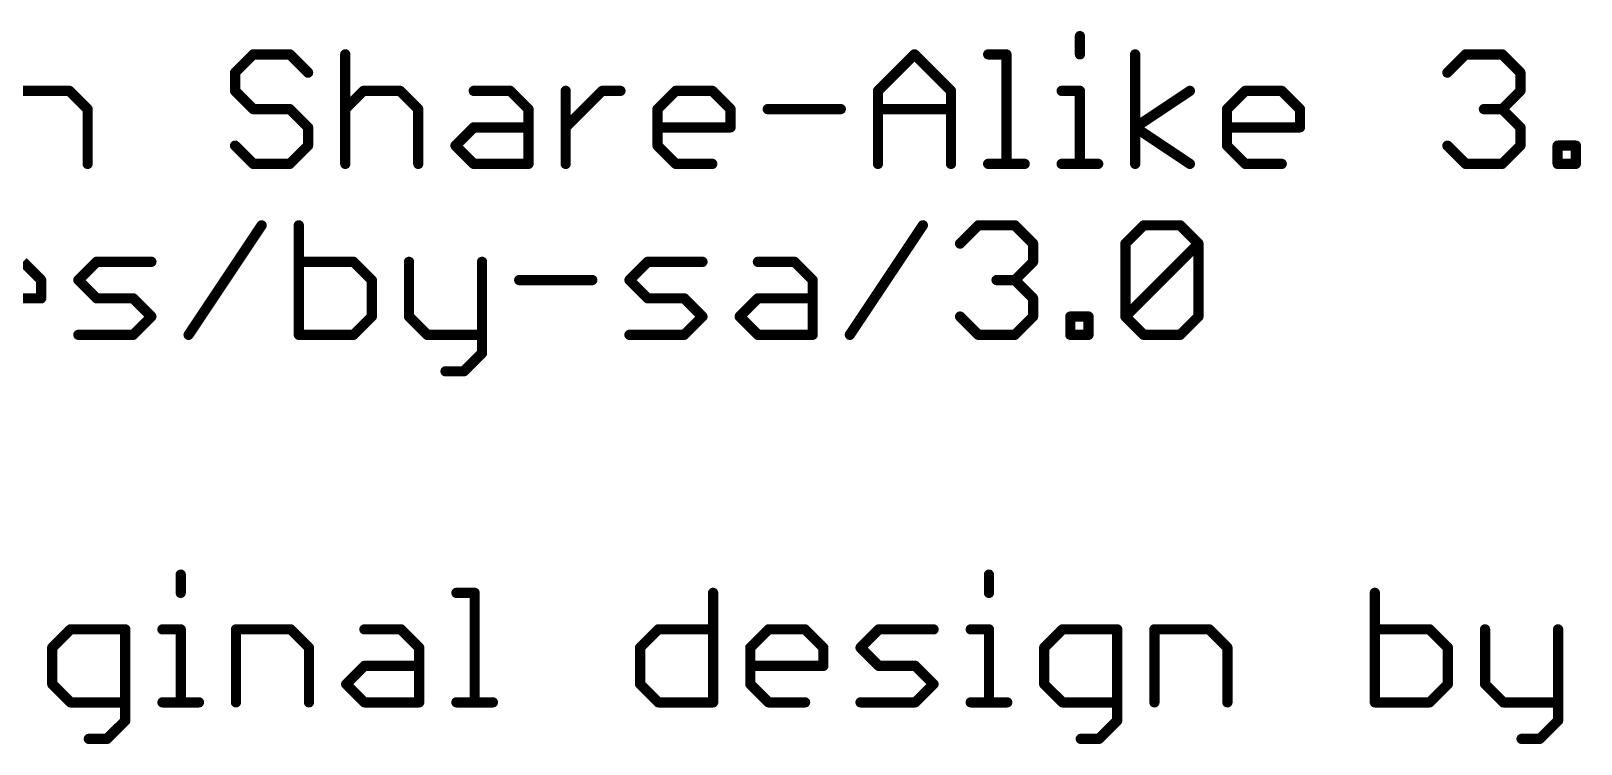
# Model space of a CAD drawing. Extents: x -12 to 102, y -12 to 69.
# Drawn here: x 58.12 to 81.15, y -12.35 to -1.76 of the extents above; entities that cross this region are included whole.
import ezdxf

# ---------------------------------------------------------------- set-up
doc = ezdxf.new("R2010")
doc.units = 0
doc.layers.add('51', color=53, linetype='CONTINUOUS')

msp = doc.modelspace()

# ---------------------------------------------------------------- linework, layer by layer
at = {"layer": '51', "const_width": 0.1524}
for points in [[(73.703, -1.8356), (73.703, -2.1068)], [(61.4244, -2.1068), (61.1532, -2.378)], [(61.9667, -2.1068), (61.4244, -2.1068)], [(62.2379, -2.378), (61.9667, -2.1068)], [(62.7904, -2.1068), (62.7904, -3.7338)], [(70.7033, -2.6491), (71.2456, -2.1068)], [(71.2456, -2.1068), (71.7879, -2.6491)], [(72.3404, -2.1068), (72.6116, -2.1068)], [(72.6116, -2.1068), (72.6116, -3.7338)], [(74.5233, -3.7338), (74.5233, -2.1068)], [(79.1619, -2.378), (79.4331, -2.1068)], [(79.4331, -2.1068), (79.9754, -2.1068)], [(79.9754, -2.1068), (80.2466, -2.378)], [(61.1532, -2.378), (61.1532, -2.6491)], [(80.2466, -2.378), (80.2466, -2.6491)], [(57.8789, -2.6491), (58.6924, -2.6491)], [(58.6924, -2.6491), (58.9635, -2.9203)], [(61.1532, -2.6491), (61.4244, -2.9203)], [(62.7904, -2.9203), (63.0615, -2.6491)], [(63.0615, -2.6491), (63.6038, -2.6491)], [(63.6038, -2.6491), (63.875, -2.9203)], [(64.6987, -2.6491), (65.241, -2.6491)], [(65.241, -2.6491), (65.5122, -2.9203)], [(66.0647, -3.7338), (66.0647, -2.6491)], [(66.0647, -3.1915), (66.607, -2.6491)], [(66.607, -2.6491), (66.8782, -2.6491)], [(67.429, -2.9203), (67.7001, -2.6491)], [(67.7001, -2.6491), (68.2425, -2.6491)], [(68.2425, -2.6491), (68.5136, -2.9203)], [(70.7033, -3.7338), (70.7033, -2.6491)], [(71.7879, -2.6491), (71.7879, -3.7338)], [(73.4319, -2.6491), (73.703, -2.6491)], [(73.703, -2.6491), (73.703, -3.7338)], [(74.5233, -3.1915), (75.3368, -2.6491)], [(75.8876, -2.9203), (76.1588, -2.6491)], [(76.1588, -2.6491), (76.7011, -2.6491)], [(76.7011, -2.6491), (76.9723, -2.9203)], [(80.2466, -2.6491), (79.9754, -2.9203)], [(58.9635, -2.9203), (58.9635, -3.7338)], [(61.4244, -2.9203), (61.9667, -2.9203)], [(61.9667, -2.9203), (62.2379, -3.1915)], [(63.875, -2.9203), (63.875, -3.7338)], [(65.5122, -2.9203), (65.5122, -3.7338)], [(67.429, -3.4626), (67.429, -2.9203)], [(68.5136, -2.9203), (68.5136, -3.1915)], [(69.0661, -2.9203), (70.1508, -2.9203)], [(70.7033, -2.9203), (71.7879, -2.9203)], [(75.8876, -3.4626), (75.8876, -2.9203)], [(76.9723, -2.9203), (76.9723, -3.1915)], [(79.9754, -2.9203), (79.7042, -2.9203)], [(79.9754, -2.9203), (80.2466, -3.1915)], [(62.2379, -3.1915), (62.2379, -3.4626)], [(64.4275, -3.4626), (64.6987, -3.1915)], [(64.6987, -3.1915), (65.5122, -3.1915)], [(68.5136, -3.1915), (67.429, -3.1915)], [(75.3368, -3.7338), (74.5233, -3.1915)], [(76.9723, -3.1915), (75.8876, -3.1915)], [(80.2466, -3.1915), (80.2466, -3.4626)], [(61.4244, -3.7338), (61.1532, -3.4626)], [(62.2379, -3.4626), (61.9667, -3.7338)], [(64.6987, -3.7338), (64.4275, -3.4626)], [(67.7001, -3.7338), (67.429, -3.4626)], [(76.1588, -3.7338), (75.8876, -3.4626)], [(79.4331, -3.7338), (79.1619, -3.4626)], [(80.2466, -3.4626), (79.9754, -3.7338)], [(80.7991, -3.7338), (80.7991, -3.4626)], [(80.7991, -3.4626), (81.0702, -3.4626)], [(81.0702, -3.4626), (81.0702, -3.7338)], [(61.9667, -3.7338), (61.4244, -3.7338)], [(65.5122, -3.7338), (64.6987, -3.7338)], [(68.2425, -3.7338), (67.7001, -3.7338)], [(72.3404, -3.7338), (72.8828, -3.7338)], [(73.4319, -3.7338), (73.9742, -3.7338)], [(76.7011, -3.7338), (76.1588, -3.7338)], [(79.9754, -3.7338), (79.4331, -3.7338)], [(81.0702, -3.7338), (80.7991, -3.7338)], [(60.463, -6.2738), (61.5477, -4.6468)], [(62.1002, -4.6468), (62.1002, -6.2738)], [(70.286, -6.2738), (71.3706, -4.6468)], [(71.9231, -4.918), (72.1943, -4.6468)], [(72.1943, -4.6468), (72.7366, -4.6468)], [(72.7366, -4.6468), (73.0078, -4.918)], [(74.3789, -4.918), (74.65, -4.6468)], [(74.65, -4.6468), (75.1923, -4.6468)], [(75.1923, -4.6468), (75.4635, -4.918)], [(73.0078, -4.918), (73.0078, -5.1891)], [(74.3789, -6.0026), (74.3789, -4.918)], [(74.3789, -6.0026), (75.4635, -4.918)], [(75.4635, -4.918), (75.4635, -6.0026)], [(58.0022, -5.1891), (58.2734, -5.4603)], [(58.8259, -5.4603), (59.097, -5.1891)], [(59.097, -5.1891), (59.9105, -5.1891)], [(62.9137, -5.1891), (62.1002, -5.1891)], [(63.1848, -5.4603), (62.9137, -5.1891)], [(63.7373, -5.1891), (63.7373, -6.0026)], [(64.822, -5.1891), (64.822, -6.545)], [(67.0117, -5.4603), (67.2828, -5.1891)], [(67.2828, -5.1891), (68.0963, -5.1891)], [(68.92, -5.1891), (69.4623, -5.1891)], [(69.4623, -5.1891), (69.7335, -5.4603)], [(73.0078, -5.1891), (72.7366, -5.4603)], [(58.2734, -5.4603), (58.2734, -5.7315)], [(59.097, -5.7315), (58.8259, -5.4603)], [(63.1848, -6.0026), (63.1848, -5.4603)], [(65.3745, -5.4603), (66.4592, -5.4603)], [(67.2828, -5.7315), (67.0117, -5.4603)], [(69.7335, -5.4603), (69.7335, -6.2738)], [(72.7366, -5.4603), (72.4654, -5.4603)], [(72.7366, -5.4603), (73.0078, -5.7315)], [(58.2734, -5.7315), (57.1887, -5.7315)], [(59.6394, -5.7315), (59.097, -5.7315)], [(59.9105, -6.0026), (59.6394, -5.7315)], [(67.8251, -5.7315), (67.2828, -5.7315)], [(68.0963, -6.0026), (67.8251, -5.7315)], [(68.6488, -6.0026), (68.92, -5.7315)], [(68.92, -5.7315), (69.7335, -5.7315)], [(73.0078, -5.7315), (73.0078, -6.0026)], [(59.6394, -6.2738), (59.9105, -6.0026)], [(62.9137, -6.2738), (63.1848, -6.0026)], [(63.7373, -6.0026), (64.0085, -6.2738)], [(67.8251, -6.2738), (68.0963, -6.0026)], [(68.92, -6.2738), (68.6488, -6.0026)], [(72.1943, -6.2738), (71.9231, -6.0026)], [(73.0078, -6.0026), (72.7366, -6.2738)], [(73.5603, -6.2738), (73.5603, -6.0026)], [(73.5603, -6.0026), (73.8314, -6.0026)], [(73.8314, -6.0026), (73.8314, -6.2738)], [(74.65, -6.2738), (74.3789, -6.0026)], [(75.4635, -6.0026), (75.1923, -6.2738)], [(58.8259, -6.2738), (59.6394, -6.2738)], [(62.1002, -6.2738), (62.9137, -6.2738)], [(64.0085, -6.2738), (64.822, -6.2738)], [(67.0117, -6.2738), (67.8251, -6.2738)], [(69.7335, -6.2738), (68.92, -6.2738)], [(72.7366, -6.2738), (72.1943, -6.2738)], [(73.8314, -6.2738), (73.5603, -6.2738)], [(75.1923, -6.2738), (74.65, -6.2738)], [(64.822, -6.545), (64.5508, -6.8161)], [(64.5508, -6.8161), (64.2797, -6.8161)], [(60.3465, -9.8366), (60.3465, -10.1078)], [(72.3523, -9.8366), (72.3523, -10.1078)], [(64.4411, -10.1078), (64.7123, -10.1078)], [(64.7123, -10.1078), (64.7123, -11.7348)], [(68.2544, -10.1078), (68.2544, -11.7348)], [(78.0841, -10.1078), (78.0841, -11.7348)], [(58.7094, -10.6501), (58.4382, -10.9213)], [(59.5229, -10.6501), (58.7094, -10.6501)], [(59.5229, -12.006), (59.5229, -10.6501)], [(60.0754, -10.6501), (60.3465, -10.6501)], [(60.3465, -10.6501), (60.3465, -11.7348)], [(61.1668, -11.7348), (61.1668, -10.6501)], [(61.1668, -10.6501), (61.9803, -10.6501)], [(61.9803, -10.6501), (62.2515, -10.9213)], [(63.0751, -10.6501), (63.6175, -10.6501)], [(63.6175, -10.6501), (63.8886, -10.9213)], [(67.1697, -10.9213), (67.4409, -10.6501)], [(67.4409, -10.6501), (68.2544, -10.6501)], [(68.8069, -10.9213), (69.078, -10.6501)], [(69.078, -10.6501), (69.6204, -10.6501)], [(69.6204, -10.6501), (69.8915, -10.9213)], [(70.444, -10.9213), (70.7152, -10.6501)], [(70.7152, -10.6501), (71.5287, -10.6501)], [(72.0812, -10.6501), (72.3523, -10.6501)], [(72.3523, -10.6501), (72.3523, -11.7348)], [(73.4438, -10.6501), (73.1726, -10.9213)], [(74.2573, -10.6501), (73.4438, -10.6501)], [(74.2573, -12.006), (74.2573, -10.6501)], [(74.8098, -11.7348), (74.8098, -10.6501)], [(74.8098, -10.6501), (75.6233, -10.6501)], [(75.6233, -10.6501), (75.8944, -10.9213)], [(78.8976, -10.6501), (78.0841, -10.6501)], [(79.1688, -10.9213), (78.8976, -10.6501)], [(79.7212, -10.6501), (79.7212, -11.4636)], [(80.8059, -10.6501), (80.8059, -12.006)], [(58.4382, -10.9213), (58.4382, -11.4636)], [(62.2515, -10.9213), (62.2515, -11.7348)], [(63.8886, -10.9213), (63.8886, -11.7348)], [(67.1697, -11.4636), (67.1697, -10.9213)], [(68.8069, -11.4636), (68.8069, -10.9213)], [(69.8915, -10.9213), (69.8915, -11.1925)], [(70.7152, -11.1925), (70.444, -10.9213)], [(73.1726, -10.9213), (73.1726, -11.4636)], [(75.8944, -10.9213), (75.8944, -11.7348)], [(79.1688, -11.4636), (79.1688, -10.9213)], [(62.804, -11.4636), (63.0751, -11.1925)], [(63.0751, -11.1925), (63.8886, -11.1925)], [(69.8915, -11.1925), (68.8069, -11.1925)], [(71.2575, -11.1925), (70.7152, -11.1925)], [(71.5287, -11.4636), (71.2575, -11.1925)], [(58.4382, -11.4636), (58.7094, -11.7348)], [(63.0751, -11.7348), (62.804, -11.4636)], [(67.4409, -11.7348), (67.1697, -11.4636)], [(69.078, -11.7348), (68.8069, -11.4636)], [(71.2575, -11.7348), (71.5287, -11.4636)], [(73.1726, -11.4636), (73.4438, -11.7348)], [(78.8976, -11.7348), (79.1688, -11.4636)], [(79.7212, -11.4636), (79.9924, -11.7348)], [(58.7094, -11.7348), (59.5229, -11.7348)], [(60.0754, -11.7348), (60.6177, -11.7348)], [(63.8886, -11.7348), (63.0751, -11.7348)], [(64.4411, -11.7348), (64.9835, -11.7348)], [(68.2544, -11.7348), (67.4409, -11.7348)], [(69.6204, -11.7348), (69.078, -11.7348)], [(70.444, -11.7348), (71.2575, -11.7348)], [(72.0812, -11.7348), (72.6235, -11.7348)], [(73.4438, -11.7348), (74.2573, -11.7348)], [(78.0841, -11.7348), (78.8976, -11.7348)], [(79.9924, -11.7348), (80.8059, -11.7348)], [(59.2517, -12.2771), (59.5229, -12.006)], [(73.9861, -12.2771), (74.2573, -12.006)], [(80.8059, -12.006), (80.5347, -12.2771)], [(58.9805, -12.2771), (59.2517, -12.2771)], [(73.715, -12.2771), (73.9861, -12.2771)], [(80.5347, -12.2771), (80.2636, -12.2771)]]:
    msp.add_lwpolyline(points, dxfattribs=at)
at = {"layer": '51', "const_width": 0.0762}
for points in [[(73.7411, -1.8356, 1), (73.6649, -1.8356)], [(61.4244, -2.0687, 1), (61.4244, -2.1449)], [(61.4513, -2.1338, 1), (61.3974, -2.0799)], [(61.9936, -2.0799, 1), (61.9398, -2.1338)], [(61.9667, -2.1449, 1), (61.9667, -2.0687)], [(62.8285, -2.1068, 1), (62.7523, -2.1068)], [(71.2725, -2.0799, 1), (71.2187, -2.1338)], [(71.2725, -2.1338, 1), (71.2187, -2.0799)], [(72.3404, -2.0687, 1), (72.3404, -2.1449)], [(72.6497, -2.1068, 1), (72.5735, -2.1068)], [(72.6116, -2.1449, 1), (72.6116, -2.0687)], [(73.6649, -2.1068, 1), (73.7411, -2.1068)], [(74.5614, -2.1068, 1), (74.4852, -2.1068)], [(79.4331, -2.0687, 1), (79.4331, -2.1449)], [(79.46, -2.1338, 1), (79.4061, -2.0799)], [(80.0023, -2.0799, 1), (79.9485, -2.1338)], [(79.9754, -2.1449, 1), (79.9754, -2.0687)], [(61.1913, -2.378, 1), (61.1151, -2.378)], [(80.2847, -2.378, 1), (80.2085, -2.378)], [(61.1263, -2.351, 1), (61.1801, -2.4049)], [(62.2109, -2.4049, 1), (62.2648, -2.351)], [(79.135, -2.351, 1), (79.1889, -2.4049)], [(80.2196, -2.4049, 1), (80.2735, -2.351)], [(58.7193, -2.6222, 1), (58.6654, -2.6761)], [(58.6924, -2.6872, 1), (58.6924, -2.611)], [(61.1801, -2.6222, 1), (61.1263, -2.6761)], [(61.1151, -2.6491, 1), (61.1913, -2.6491)], [(63.0615, -2.611, 1), (63.0615, -2.6872)], [(63.0885, -2.6761, 1), (63.0346, -2.6222)], [(63.6308, -2.6222, 1), (63.5769, -2.6761)], [(63.6038, -2.6872, 1), (63.6038, -2.611)], [(64.6987, -2.611, 1), (64.6987, -2.6872)], [(65.2679, -2.6222, 1), (65.2141, -2.6761)], [(65.241, -2.6872, 1), (65.241, -2.611)], [(66.1028, -2.6491, 1), (66.0266, -2.6491)], [(66.607, -2.611, 1), (66.607, -2.6872)], [(66.6339, -2.6761, 1), (66.5801, -2.6222)], [(66.8782, -2.6872, 1), (66.8782, -2.611)], [(67.7001, -2.611, 1), (67.7001, -2.6872)], [(67.7271, -2.6761, 1), (67.6732, -2.6222)], [(68.2694, -2.6222, 1), (68.2155, -2.6761)], [(68.2425, -2.6872, 1), (68.2425, -2.611)], [(70.6763, -2.6222, 1), (70.7302, -2.6761)], [(70.7414, -2.6491, 1), (70.6652, -2.6491)], [(71.826, -2.6491, 1), (71.7498, -2.6491)], [(71.761, -2.6761, 1), (71.8149, -2.6222)], [(73.4319, -2.611, 1), (73.4319, -2.6872)], [(73.7411, -2.6491, 1), (73.6649, -2.6491)], [(73.703, -2.6872, 1), (73.703, -2.611)], [(75.3579, -2.6808, 1), (75.3157, -2.6174)], [(76.1588, -2.611, 1), (76.1588, -2.6872)], [(76.1857, -2.6761, 1), (76.1318, -2.6222)], [(76.728, -2.6222, 1), (76.6742, -2.6761)], [(76.7011, -2.6872, 1), (76.7011, -2.611)], [(80.2085, -2.6491, 1), (80.2847, -2.6491)], [(80.2735, -2.6761, 1), (80.2196, -2.6222)], [(59.0016, -2.9203, 1), (58.9254, -2.9203)], [(58.9366, -2.9472, 1), (58.9905, -2.8934)], [(61.4244, -2.8822, 1), (61.4244, -2.9584)], [(61.3974, -2.9472, 1), (61.4513, -2.8934)], [(61.9936, -2.8934, 1), (61.9397, -2.9472)], [(61.9667, -2.9584, 1), (61.9667, -2.8822)], [(62.7634, -2.8934, 1), (62.8173, -2.9472)], [(63.9131, -2.9203, 1), (63.8369, -2.9203)], [(63.8481, -2.9472, 1), (63.902, -2.8934)], [(65.5503, -2.9203, 1), (65.4741, -2.9203)], [(65.4852, -2.9472, 1), (65.5391, -2.8934)], [(67.4671, -2.9203, 1), (67.3909, -2.9203)], [(67.402, -2.8934, 1), (67.4559, -2.9472)], [(68.5517, -2.9203, 1), (68.4755, -2.9203)], [(68.4867, -2.9472, 1), (68.5406, -2.8934)], [(69.0661, -2.8822, 1), (69.0661, -2.9584)], [(70.1508, -2.9584, 1), (70.1508, -2.8822)], [(70.7033, -2.8822, 1), (70.7033, -2.9584)], [(71.7879, -2.9584, 1), (71.7879, -2.8822)], [(75.9257, -2.9203, 1), (75.8495, -2.9203)], [(75.8607, -2.8934, 1), (75.9145, -2.9472)], [(77.0104, -2.9203, 1), (76.9342, -2.9203)], [(76.9453, -2.9472, 1), (76.9992, -2.8934)], [(79.7042, -2.8822, 1), (79.7042, -2.9584)], [(80.0024, -2.8934, 1), (79.9485, -2.9472)], [(79.9485, -2.8934, 1), (80.0024, -2.9472)], [(79.9754, -2.9584, 1), (79.9754, -2.8822)], [(62.276, -3.1915, 1), (62.1998, -3.1915)], [(62.2109, -3.2184, 1), (62.2648, -3.1645)], [(64.6987, -3.1534, 1), (64.6987, -3.2296)], [(64.7256, -3.2184, 1), (64.6717, -3.1645)], [(65.5122, -3.2296, 1), (65.5122, -3.1534)], [(66.0377, -3.1645, 1), (66.0916, -3.2184)], [(67.429, -3.1534, 1), (67.429, -3.2296)], [(68.4755, -3.1915, 1), (68.5517, -3.1915)], [(68.5136, -3.2296, 1), (68.5136, -3.1534)], [(74.5444, -3.1598, 1), (74.5022, -3.2232)], [(74.5022, -3.1598, 1), (74.5444, -3.2232)], [(75.8876, -3.1534, 1), (75.8876, -3.2296)], [(76.9342, -3.1915, 1), (77.0104, -3.1915)], [(76.9723, -3.2296, 1), (76.9723, -3.1534)], [(80.2847, -3.1915, 1), (80.2085, -3.1915)], [(80.2196, -3.2184, 1), (80.2735, -3.1645)], [(61.1801, -3.4357, 1), (61.1263, -3.4896)], [(62.1998, -3.4626, 1), (62.276, -3.4626)], [(62.2648, -3.4896, 1), (62.2109, -3.4357)], [(64.4545, -3.4357, 1), (64.4006, -3.4896)], [(64.4006, -3.4357, 1), (64.4545, -3.4896)], [(67.4559, -3.4357, 1), (67.402, -3.4896)], [(67.3909, -3.4626, 1), (67.4671, -3.4626)], [(75.9145, -3.4357, 1), (75.8607, -3.4896)], [(75.8495, -3.4626, 1), (75.9257, -3.4626)], [(79.1889, -3.4357, 1), (79.135, -3.4896)], [(80.2085, -3.4626, 1), (80.2847, -3.4626)], [(80.2735, -3.4896, 1), (80.2196, -3.4357)], [(80.8372, -3.4626, 1), (80.761, -3.4626)], [(80.7991, -3.4245, 1), (80.7991, -3.5007)], [(81.1083, -3.4626, 1), (81.0321, -3.4626)], [(81.0702, -3.5007, 1), (81.0702, -3.4245)], [(61.4244, -3.6957, 1), (61.4244, -3.7719)], [(61.3974, -3.7607, 1), (61.4513, -3.7069)], [(61.9398, -3.7069, 1), (61.9936, -3.7607)], [(61.9667, -3.7719, 1), (61.9667, -3.6957)], [(64.6987, -3.6957, 1), (64.6987, -3.7719)], [(64.6717, -3.7607, 1), (64.7256, -3.7069)], [(65.5122, -3.7719, 1), (65.5122, -3.6957)], [(67.7001, -3.6957, 1), (67.7001, -3.7719)], [(67.6732, -3.7607, 1), (67.7271, -3.7069)], [(68.2425, -3.7719, 1), (68.2425, -3.6957)], [(72.3404, -3.6957, 1), (72.3404, -3.7719)], [(72.8828, -3.7719, 1), (72.8828, -3.6957)], [(73.4319, -3.6957, 1), (73.4319, -3.7719)], [(73.9742, -3.7719, 1), (73.9742, -3.6957)], [(75.3157, -3.7655, 1), (75.3579, -3.7021)], [(76.1588, -3.6957, 1), (76.1588, -3.7719)], [(76.1318, -3.7607, 1), (76.1857, -3.7069)], [(76.7011, -3.7719, 1), (76.7011, -3.6957)], [(79.4331, -3.6957, 1), (79.4331, -3.7719)], [(79.4061, -3.7607, 1), (79.46, -3.7069)], [(79.9485, -3.7069, 1), (80.0023, -3.7607)], [(79.9754, -3.7719, 1), (79.9754, -3.6957)], [(80.7991, -3.6957, 1), (80.7991, -3.7719)], [(81.0702, -3.7719, 1), (81.0702, -3.6957)], [(58.9254, -3.7338, 1), (59.0016, -3.7338)], [(62.7523, -3.7338, 1), (62.8285, -3.7338)], [(63.8369, -3.7338, 1), (63.9131, -3.7338)], [(65.4741, -3.7338, 1), (65.5503, -3.7338)], [(66.0266, -3.7338, 1), (66.1028, -3.7338)], [(70.6652, -3.7338, 1), (70.7414, -3.7338)], [(71.7498, -3.7338, 1), (71.826, -3.7338)], [(72.5735, -3.7338, 1), (72.6497, -3.7338)], [(73.6649, -3.7338, 1), (73.7411, -3.7338)], [(74.4852, -3.7338, 1), (74.5614, -3.7338)], [(80.761, -3.7338, 1), (80.8372, -3.7338)], [(81.0321, -3.7338, 1), (81.1083, -3.7338)], [(61.5794, -4.6679, 1), (61.516, -4.6257)], [(62.1383, -4.6468, 1), (62.0621, -4.6468)], [(71.4023, -4.6679, 1), (71.3389, -4.6257)], [(72.1943, -4.6087, 1), (72.1943, -4.6849)], [(72.2212, -4.6738, 1), (72.1673, -4.6199)], [(72.7636, -4.6199, 1), (72.7097, -4.6738)], [(72.7366, -4.6849, 1), (72.7366, -4.6087)], [(74.65, -4.6087, 1), (74.65, -4.6849)], [(74.677, -4.6738, 1), (74.6231, -4.6199)], [(75.2193, -4.6199, 1), (75.1654, -4.6738)], [(75.1923, -4.6849, 1), (75.1923, -4.6087)], [(71.8962, -4.891, 1), (71.9501, -4.9449)], [(73.0459, -4.918, 1), (72.9697, -4.918)], [(72.9808, -4.9449, 1), (73.0347, -4.891)], [(74.3519, -4.891, 1), (74.4058, -4.9449)], [(74.417, -4.918, 1), (74.3408, -4.918)], [(75.5016, -4.918, 1), (75.4254, -4.918)], [(75.4905, -4.9449, 1), (75.4366, -4.891)], [(75.4366, -4.9449, 1), (75.4905, -4.891)], [(59.097, -5.151, 1), (59.097, -5.2272)], [(59.124, -5.2161, 1), (59.0701, -5.1622)], [(59.9105, -5.2272, 1), (59.9105, -5.151)], [(62.1002, -5.151, 1), (62.1002, -5.2272)], [(62.9406, -5.1622, 1), (62.8867, -5.2161)], [(62.9137, -5.2272, 1), (62.9137, -5.151)], [(63.7754, -5.1891, 1), (63.6992, -5.1891)], [(64.8601, -5.1891, 1), (64.7839, -5.1891)], [(67.2828, -5.151, 1), (67.2828, -5.2272)], [(67.3098, -5.2161, 1), (67.2559, -5.1622)], [(68.0963, -5.2272, 1), (68.0963, -5.151)], [(68.92, -5.151, 1), (68.92, -5.2272)], [(69.4892, -5.1622, 1), (69.4354, -5.2161)], [(69.4623, -5.2272, 1), (69.4623, -5.151)], [(72.9697, -5.1891, 1), (73.0459, -5.1891)], [(73.0347, -5.2161, 1), (72.9808, -5.1622)], [(58.3115, -5.4603, 1), (58.2353, -5.4603)], [(58.2464, -5.4872, 1), (58.3003, -5.4334)], [(58.8528, -5.4334, 1), (58.7989, -5.4872)], [(58.7989, -5.4334, 1), (58.8528, -5.4872)], [(63.2229, -5.4603, 1), (63.1467, -5.4603)], [(63.1579, -5.4872, 1), (63.2118, -5.4334)], [(65.3745, -5.4222, 1), (65.3745, -5.4984)], [(66.4592, -5.4984, 1), (66.4592, -5.4222)], [(67.0386, -5.4334, 1), (66.9847, -5.4872)], [(66.9847, -5.4334, 1), (67.0386, -5.4872)], [(69.7716, -5.4603, 1), (69.6954, -5.4603)], [(69.7065, -5.4872, 1), (69.7604, -5.4334)], [(72.4654, -5.4222, 1), (72.4654, -5.4984)], [(72.7636, -5.4334, 1), (72.7097, -5.4872)], [(72.7097, -5.4334, 1), (72.7636, -5.4872)], [(72.7366, -5.4984, 1), (72.7366, -5.4222)], [(58.2353, -5.7315, 1), (58.3115, -5.7315)], [(58.2734, -5.7696, 1), (58.2734, -5.6934)], [(59.097, -5.6934, 1), (59.097, -5.7696)], [(59.0701, -5.7584, 1), (59.124, -5.7045)], [(59.6663, -5.7045, 1), (59.6124, -5.7584)], [(59.6394, -5.7696, 1), (59.6394, -5.6934)], [(67.2828, -5.6934, 1), (67.2828, -5.7696)], [(67.2559, -5.7584, 1), (67.3098, -5.7045)], [(67.8521, -5.7045, 1), (67.7982, -5.7584)], [(67.8251, -5.7696, 1), (67.8251, -5.6934)], [(68.92, -5.6934, 1), (68.92, -5.7696)], [(68.9469, -5.7584, 1), (68.893, -5.7045)], [(69.7335, -5.7696, 1), (69.7335, -5.6934)], [(73.0459, -5.7315, 1), (72.9697, -5.7315)], [(72.9808, -5.7584, 1), (73.0347, -5.7045)], [(59.9375, -6.0296, 1), (59.8836, -5.9757)], [(59.8836, -6.0296, 1), (59.9375, -5.9757)], [(63.1467, -6.0026, 1), (63.2229, -6.0026)], [(63.2118, -6.0296, 1), (63.1579, -5.9757)], [(63.7643, -5.9757, 1), (63.7104, -6.0296)], [(63.6992, -6.0026, 1), (63.7754, -6.0026)], [(68.1232, -6.0296, 1), (68.0694, -5.9757)], [(68.0694, -6.0296, 1), (68.1233, -5.9757)], [(68.6757, -5.9757, 1), (68.6219, -6.0296)], [(68.6219, -5.9757, 1), (68.6757, -6.0296)], [(71.9501, -5.9757, 1), (71.8962, -6.0296)], [(72.9697, -6.0026, 1), (73.0459, -6.0026)], [(73.0347, -6.0296, 1), (72.9808, -5.9757)], [(73.5984, -6.0026, 1), (73.5222, -6.0026)], [(73.5603, -5.9645, 1), (73.5603, -6.0407)], [(73.8695, -6.0026, 1), (73.7933, -6.0026)], [(73.8314, -6.0407, 1), (73.8314, -5.9645)], [(74.4058, -5.9757, 1), (74.3519, -6.0296)], [(74.3519, -5.9757, 1), (74.4058, -6.0296)], [(74.3408, -6.0026, 1), (74.417, -6.0026)], [(75.4254, -6.0026, 1), (75.5016, -6.0026)], [(75.4905, -6.0296, 1), (75.4366, -5.9757)], [(58.8259, -6.2357, 1), (58.8259, -6.3119)], [(59.6124, -6.2469, 1), (59.6663, -6.3007)], [(59.6394, -6.3119, 1), (59.6394, -6.2357)], [(60.4313, -6.2527, 1), (60.4947, -6.2949)], [(62.1002, -6.2357, 1), (62.1002, -6.3119)], [(62.8867, -6.2469, 1), (62.9406, -6.3007)], [(62.9137, -6.3119, 1), (62.9137, -6.2357)], [(64.0085, -6.2357, 1), (64.0085, -6.3119)], [(63.9816, -6.3007, 1), (64.0354, -6.2469)], [(64.822, -6.3119, 1), (64.822, -6.2357)], [(67.0117, -6.2357, 1), (67.0117, -6.3119)], [(67.7982, -6.2469, 1), (67.8521, -6.3007)], [(67.8251, -6.3119, 1), (67.8251, -6.2357)], [(68.92, -6.2357, 1), (68.92, -6.3119)], [(68.893, -6.3007, 1), (68.9469, -6.2469)], [(69.7335, -6.3119, 1), (69.7335, -6.2357)], [(70.2543, -6.2527, 1), (70.3177, -6.2949)], [(72.1943, -6.2357, 1), (72.1943, -6.3119)], [(72.1673, -6.3007, 1), (72.2212, -6.2469)], [(72.7097, -6.2469, 1), (72.7636, -6.3007)], [(72.7366, -6.3119, 1), (72.7366, -6.2357)], [(73.5603, -6.2357, 1), (73.5603, -6.3119)], [(73.8314, -6.3119, 1), (73.8314, -6.2357)], [(74.65, -6.2357, 1), (74.65, -6.3119)], [(74.6231, -6.3007, 1), (74.677, -6.2469)], [(75.1654, -6.2469, 1), (75.2193, -6.3007)], [(75.1923, -6.3119, 1), (75.1923, -6.2357)], [(62.0621, -6.2738, 1), (62.1383, -6.2738)], [(69.6954, -6.2738, 1), (69.7716, -6.2738)], [(73.5222, -6.2738, 1), (73.5984, -6.2738)], [(73.7933, -6.2738, 1), (73.8695, -6.2738)], [(64.7839, -6.545, 1), (64.8601, -6.545)], [(64.8489, -6.5719, 1), (64.7951, -6.518)], [(64.2797, -6.778, 1), (64.2797, -6.8542)], [(64.5239, -6.7892, 1), (64.5778, -6.8431)], [(64.5508, -6.8542, 1), (64.5508, -6.778)], [(60.3846, -9.8366, 1), (60.3084, -9.8366)], [(72.3904, -9.8366, 1), (72.3142, -9.8366)], [(60.3084, -10.1078, 1), (60.3846, -10.1078)], [(64.4411, -10.0697, 1), (64.4411, -10.1459)], [(64.7504, -10.1078, 1), (64.6742, -10.1078)], [(64.7123, -10.1459, 1), (64.7123, -10.0697)], [(68.2925, -10.1078, 1), (68.2163, -10.1078)], [(72.3142, -10.1078, 1), (72.3904, -10.1078)], [(78.1222, -10.1078, 1), (78.046, -10.1078)], [(58.7094, -10.612, 1), (58.7094, -10.6882)], [(58.7363, -10.6771, 1), (58.6824, -10.6232)], [(59.561, -10.6501, 1), (59.4848, -10.6501)], [(59.5229, -10.6882, 1), (59.5229, -10.612)], [(60.0754, -10.612, 1), (60.0754, -10.6882)], [(60.3846, -10.6501, 1), (60.3084, -10.6501)], [(60.3465, -10.6882, 1), (60.3465, -10.612)], [(61.2049, -10.6501, 1), (61.1287, -10.6501)], [(61.1668, -10.612, 1), (61.1668, -10.6882)], [(62.0072, -10.6232, 1), (61.9534, -10.6771)], [(61.9803, -10.6882, 1), (61.9803, -10.612)], [(63.0751, -10.612, 1), (63.0751, -10.6882)], [(63.6444, -10.6232, 1), (63.5905, -10.6771)], [(63.6175, -10.6882, 1), (63.6175, -10.612)], [(67.4409, -10.612, 1), (67.4409, -10.6882)], [(67.4678, -10.6771, 1), (67.4139, -10.6232)], [(68.2544, -10.6882, 1), (68.2544, -10.612)], [(69.078, -10.612, 1), (69.078, -10.6882)], [(69.105, -10.6771, 1), (69.0511, -10.6232)], [(69.6473, -10.6232, 1), (69.5934, -10.6771)], [(69.6204, -10.6882, 1), (69.6204, -10.612)], [(70.7152, -10.612, 1), (70.7152, -10.6882)], [(70.7421, -10.6771, 1), (70.6882, -10.6232)], [(71.5287, -10.6882, 1), (71.5287, -10.612)], [(72.0812, -10.612, 1), (72.0812, -10.6882)], [(72.3904, -10.6501, 1), (72.3142, -10.6501)], [(72.3523, -10.6882, 1), (72.3523, -10.612)], [(73.4438, -10.612, 1), (73.4438, -10.6882)], [(73.4707, -10.6771, 1), (73.4168, -10.6232)], [(74.2954, -10.6501, 1), (74.2192, -10.6501)], [(74.2573, -10.6882, 1), (74.2573, -10.612)], [(74.8479, -10.6501, 1), (74.7717, -10.6501)], [(74.8098, -10.612, 1), (74.8098, -10.6882)], [(75.6502, -10.6232, 1), (75.5963, -10.6771)], [(75.6233, -10.6882, 1), (75.6233, -10.612)], [(78.0841, -10.612, 1), (78.0841, -10.6882)], [(78.9245, -10.6232, 1), (78.8706, -10.6771)], [(78.8976, -10.6882, 1), (78.8976, -10.612)], [(79.7593, -10.6501, 1), (79.6831, -10.6501)], [(80.844, -10.6501, 1), (80.7678, -10.6501)], [(58.4763, -10.9213, 1), (58.4001, -10.9213)], [(58.4113, -10.8944, 1), (58.4652, -10.9482)], [(62.2896, -10.9213, 1), (62.2134, -10.9213)], [(62.2245, -10.9482, 1), (62.2784, -10.8944)], [(63.9267, -10.9213, 1), (63.8505, -10.9213)], [(63.8617, -10.9482, 1), (63.9156, -10.8944)], [(67.2078, -10.9213, 1), (67.1316, -10.9213)], [(67.1428, -10.8944, 1), (67.1967, -10.9482)], [(68.845, -10.9213, 1), (68.7688, -10.9213)], [(68.7799, -10.8944, 1), (68.8338, -10.9482)], [(69.9296, -10.9213, 1), (69.8534, -10.9213)], [(69.8646, -10.9482, 1), (69.9185, -10.8944)], [(70.471, -10.8944, 1), (70.4171, -10.9482)], [(70.4171, -10.8944, 1), (70.471, -10.9482)], [(73.2107, -10.9213, 1), (73.1345, -10.9213)], [(73.1457, -10.8944, 1), (73.1996, -10.9482)], [(75.9325, -10.9213, 1), (75.8563, -10.9213)], [(75.8675, -10.9482, 1), (75.9214, -10.8944)], [(79.2069, -10.9213, 1), (79.1307, -10.9213)], [(79.1418, -10.9482, 1), (79.1957, -10.8944)], [(63.0751, -11.1544, 1), (63.0751, -11.2306)], [(63.1021, -11.2194, 1), (63.0482, -11.1655)], [(63.8886, -11.2306, 1), (63.8886, -11.1544)], [(68.8069, -11.1544, 1), (68.8069, -11.2306)], [(69.8534, -11.1925, 1), (69.9296, -11.1925)], [(69.8915, -11.2306, 1), (69.8915, -11.1544)], [(70.7152, -11.1544, 1), (70.7152, -11.2306)], [(70.6882, -11.2194, 1), (70.7421, -11.1655)], [(71.2845, -11.1655, 1), (71.2306, -11.2194)], [(71.2575, -11.2306, 1), (71.2575, -11.1544)], [(58.4652, -11.4367, 1), (58.4113, -11.4906)], [(58.4001, -11.4636, 1), (58.4763, -11.4636)], [(62.8309, -11.4367, 1), (62.777, -11.4906)], [(62.777, -11.4367, 1), (62.8309, -11.4906)], [(67.1967, -11.4367, 1), (67.1428, -11.4906)], [(67.1316, -11.4636, 1), (67.2078, -11.4636)], [(68.8338, -11.4367, 1), (68.7799, -11.4906)], [(68.7688, -11.4636, 1), (68.845, -11.4636)], [(71.5556, -11.4906, 1), (71.5017, -11.4367)], [(71.5017, -11.4906, 1), (71.5556, -11.4367)], [(73.1996, -11.4367, 1), (73.1457, -11.4906)], [(73.1345, -11.4636, 1), (73.2107, -11.4636)], [(79.1307, -11.4636, 1), (79.2069, -11.4636)], [(79.1957, -11.4906, 1), (79.1418, -11.4367)], [(79.7482, -11.4367, 1), (79.6943, -11.4906)], [(79.6831, -11.4636, 1), (79.7593, -11.4636)], [(58.7094, -11.6967, 1), (58.7094, -11.7729)], [(58.6824, -11.7617, 1), (58.7363, -11.7079)], [(59.5229, -11.7729, 1), (59.5229, -11.6967)], [(60.0754, -11.6967, 1), (60.0754, -11.7729)], [(60.3084, -11.7348, 1), (60.3846, -11.7348)], [(60.6177, -11.7729, 1), (60.6177, -11.6967)], [(61.1287, -11.7348, 1), (61.2049, -11.7348)], [(62.2134, -11.7348, 1), (62.2896, -11.7348)], [(63.0751, -11.6967, 1), (63.0751, -11.7729)], [(63.0482, -11.7617, 1), (63.1021, -11.7079)], [(63.8505, -11.7348, 1), (63.9267, -11.7348)], [(63.8886, -11.7729, 1), (63.8886, -11.6967)], [(64.4411, -11.6967, 1), (64.4411, -11.7729)], [(64.6742, -11.7348, 1), (64.7504, -11.7348)], [(64.9835, -11.7729, 1), (64.9835, -11.6967)], [(67.4409, -11.6967, 1), (67.4409, -11.7729)], [(67.4139, -11.7617, 1), (67.4678, -11.7079)], [(68.2163, -11.7348, 1), (68.2925, -11.7348)], [(68.2544, -11.7729, 1), (68.2544, -11.6967)], [(69.078, -11.6967, 1), (69.078, -11.7729)], [(69.0511, -11.7617, 1), (69.105, -11.7079)], [(69.6204, -11.7729, 1), (69.6204, -11.6967)], [(70.444, -11.6967, 1), (70.444, -11.7729)], [(71.2306, -11.7079, 1), (71.2845, -11.7617)], [(71.2575, -11.7729, 1), (71.2575, -11.6967)], [(72.0812, -11.6967, 1), (72.0812, -11.7729)], [(72.3142, -11.7348, 1), (72.3904, -11.7348)], [(72.6235, -11.7729, 1), (72.6235, -11.6967)], [(73.4438, -11.6967, 1), (73.4438, -11.7729)], [(73.4168, -11.7617, 1), (73.4707, -11.7079)], [(74.2573, -11.7729, 1), (74.2573, -11.6967)], [(74.7717, -11.7348, 1), (74.8479, -11.7348)], [(75.8563, -11.7348, 1), (75.9325, -11.7348)], [(78.0841, -11.6967, 1), (78.0841, -11.7729)], [(78.046, -11.7348, 1), (78.1222, -11.7348)], [(78.8706, -11.7079, 1), (78.9245, -11.7617)], [(78.8976, -11.7729, 1), (78.8976, -11.6967)], [(79.9924, -11.6967, 1), (79.9924, -11.7729)], [(79.9655, -11.7617, 1), (80.0194, -11.7079)], [(80.8059, -11.7729, 1), (80.8059, -11.6967)], [(59.4848, -12.006, 1), (59.561, -12.006)], [(59.5498, -12.0329, 1), (59.4959, -11.979)], [(74.2192, -12.006, 1), (74.2954, -12.006)], [(74.2842, -12.0329, 1), (74.2303, -11.979)], [(80.7678, -12.006, 1), (80.844, -12.006)], [(80.8328, -12.0329, 1), (80.779, -11.979)], [(58.9805, -12.239, 1), (58.9805, -12.3152)], [(59.2517, -12.3152, 1), (59.2517, -12.239)], [(73.715, -12.239, 1), (73.715, -12.3152)], [(73.9861, -12.3152, 1), (73.9861, -12.239)], [(80.2636, -12.239, 1), (80.2636, -12.3152)], [(80.5347, -12.3152, 1), (80.5347, -12.239)], [(59.2248, -12.2502, 1), (59.2787, -12.3041)], [(73.9592, -12.2502, 1), (74.0131, -12.3041)], [(80.5078, -12.2502, 1), (80.5617, -12.3041)]]:
    msp.add_lwpolyline(points, format="xyb", dxfattribs=at)

doc.saveas('drawing.dxf')
